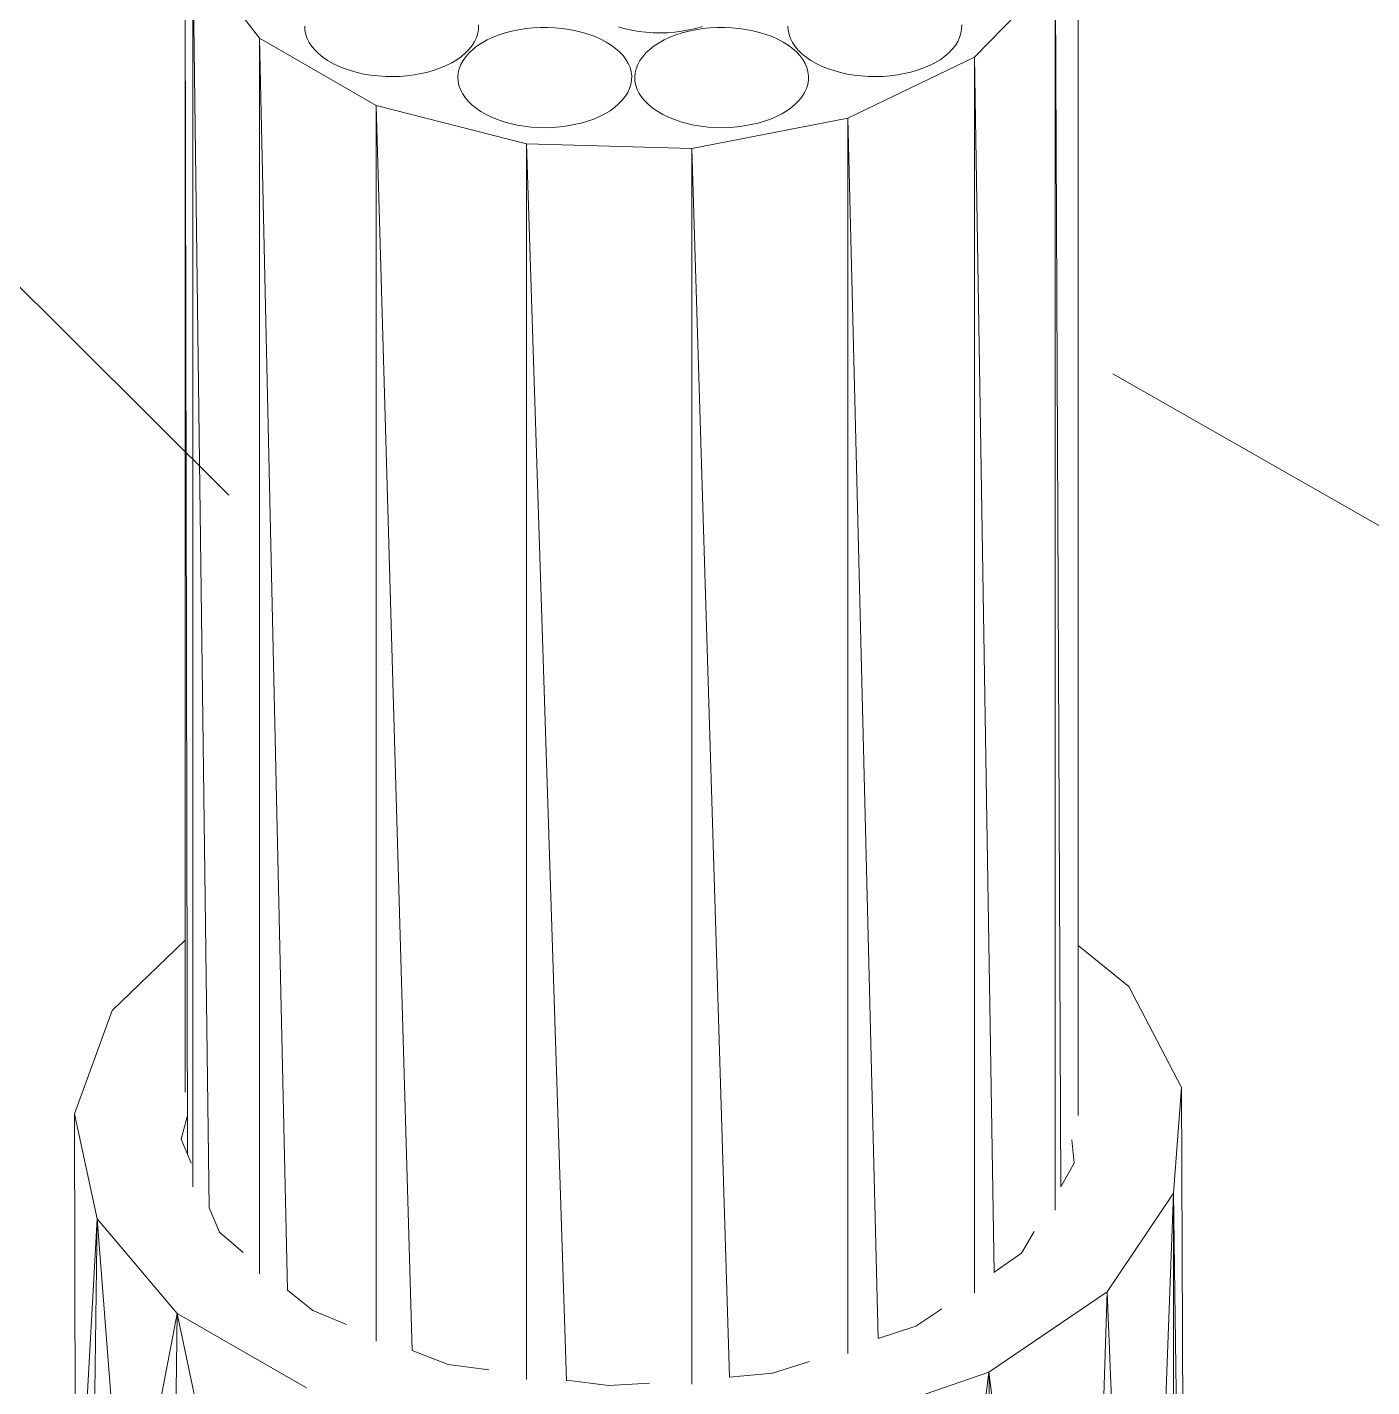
# Model space of a CAD drawing. Header units: inches. Extents: x -7660 to 802, y -193 to 3.
# Drawn here: x 674.913 to 675.994, y -145.942 to -144.848 of the extents above; entities that cross this region are included whole.
import ezdxf

# ---------------------------------------------------------------- set-up
doc = ezdxf.new("R2010")
doc.units = ezdxf.units.IN
doc.header["$MEASUREMENT"] = 0
doc.layers.add('ATE-TXT-1', color=1, linetype='Continuous')
doc.layers.add('ELE-PENA-1', color=1, linetype='Continuous')

msp = doc.modelspace()

# ---------------------------------------------------------------- linework, layer by layer
at = {"layer": 'ATE-TXT-1', "lineweight": 5}
for p, q in [((674.56736, -144.7194), (675.07507, -145.22454)), ((675.78594, -145.12703), (676.73171, -145.66641))]:
    msp.add_line(p, q, dxfattribs=at)
at = {"layer": 'ELE-PENA-1', "color": 8, "linetype": 'Continuous', "lineweight": 5}
for p, q in [((675.03977, -144.71009), (675.03977, -145.70486)), ((675.04166, -145.75463), (675.03977, -144.71009)), ((675.75797, -145.72376), (675.75797, -144.72962)), ((675.09962, -144.85688), (675.04607, -144.78695)), ((675.04607, -144.78695), (675.0593, -145.7981)), ((675.04607, -145.78109), (675.04607, -144.78695)), ((675.7397, -144.80522), (675.67481, -144.872)), ((675.7397, -144.80522), (675.74411, -145.78109)), ((675.7397, -145.79999), (675.7397, -144.80522)), ((675.1362, -144.85042), (675.13609, -144.84706)), ((675.13693, -144.85378), (675.1362, -144.85042)), ((675.27574, -144.84958), (675.27522, -144.85294)), ((675.27574, -144.84958), (675.27585, -144.84622)), ((675.29737, -144.85252), (675.30273, -144.85116)), ((675.30273, -144.85116), (675.30819, -144.85)), ((675.30819, -144.85), (675.31386, -144.84916)), ((675.31386, -144.84916), (675.31963, -144.84853)), ((675.31963, -144.84853), (675.32551, -144.84822)), ((675.32551, -144.84822), (675.33129, -144.84822)), ((675.33129, -144.84822), (675.33717, -144.84843)), ((675.33717, -144.84843), (675.34294, -144.84895)), ((675.34294, -144.84895), (675.34861, -144.84979)), ((675.34861, -144.84979), (675.35418, -144.85084)), ((675.35418, -144.85084), (675.35953, -144.85221)), ((675.39366, -144.84927), (675.3883, -144.8478)), ((675.39912, -144.85053), (675.39366, -144.84927)), ((675.40468, -144.85147), (675.39912, -144.85053)), ((675.41046, -144.8521), (675.40468, -144.85147)), ((675.43944, -144.85126), (675.43377, -144.852)), ((675.445, -144.85021), (675.43944, -144.85126)), ((675.43965, -144.85252), (675.445, -144.85116)), ((675.45046, -144.84895), (675.445, -144.85021)), ((675.445, -144.85116), (675.45046, -144.85)), ((675.45571, -144.84738), (675.45046, -144.84895)), ((675.45046, -144.85), (675.45613, -144.84916)), ((675.45613, -144.84916), (675.46191, -144.84853)), ((675.46191, -144.84853), (675.46768, -144.84822)), ((675.46768, -144.84822), (675.47356, -144.84822)), ((675.47356, -144.84822), (675.47944, -144.84843)), ((675.47944, -144.84843), (675.48522, -144.84895)), ((675.48522, -144.84895), (675.49089, -144.84979)), ((675.49089, -144.84979), (675.49645, -144.85084)), ((675.49645, -144.85084), (675.50181, -144.85221)), ((675.5248, -144.85042), (675.5247, -144.84706)), ((675.52554, -144.85378), (675.5248, -144.85042)), ((675.66435, -144.84958), (675.66382, -144.85294)), ((675.66435, -144.84958), (675.66445, -144.84622)), ((675.1223, -145.86425), (675.09962, -144.85688)), ((675.09962, -144.85688), (675.19349, -144.91106)), ((675.09962, -145.85102), (675.09962, -144.85688)), ((675.13809, -144.85704), (675.13693, -144.85378)), ((675.13966, -144.86029), (675.13809, -144.85704)), ((675.14176, -144.86344), (675.13966, -144.86029)), ((675.2707, -144.86271), (675.26818, -144.86575)), ((675.27259, -144.85956), (675.2707, -144.86271)), ((675.27417, -144.8562), (675.27259, -144.85956)), ((675.27522, -144.85294), (675.27417, -144.8562)), ((675.2748, -144.86313), (675.27868, -144.86061)), ((675.27868, -144.86061), (675.28288, -144.85819)), ((675.28288, -144.85819), (675.2875, -144.85609)), ((675.2875, -144.85609), (675.29233, -144.8542)), ((675.29233, -144.8542), (675.29737, -144.85252)), ((675.35953, -144.85221), (675.36468, -144.85378)), ((675.36468, -144.85378), (675.36961, -144.85557)), ((675.36961, -144.85557), (675.37423, -144.85767)), ((675.37423, -144.85767), (675.37854, -144.85998)), ((675.37854, -144.85998), (675.38253, -144.8625)), ((675.38253, -144.8625), (675.3861, -144.86512)), ((675.41623, -144.85252), (675.41046, -144.8521)), ((675.42211, -144.85263), (675.41623, -144.85252)), ((675.41707, -144.86313), (675.42096, -144.86061)), ((675.42096, -144.86061), (675.42516, -144.85819)), ((675.42799, -144.85242), (675.42211, -144.85263)), ((675.42516, -144.85819), (675.42967, -144.85609)), ((675.43377, -144.852), (675.42799, -144.85242)), ((675.42967, -144.85609), (675.4345, -144.8542)), ((675.4345, -144.8542), (675.43965, -144.85252)), ((675.50181, -144.85221), (675.50695, -144.85378)), ((675.50695, -144.85378), (675.51189, -144.85557)), ((675.51189, -144.85557), (675.51651, -144.85767)), ((675.51651, -144.85767), (675.52081, -144.85998)), ((675.52081, -144.85998), (675.5248, -144.8625)), ((675.5248, -144.8625), (675.52837, -144.86512)), ((675.52669, -144.85704), (675.52554, -144.85378)), ((675.52827, -144.86029), (675.52669, -144.85704)), ((675.53037, -144.86344), (675.52827, -144.86029)), ((675.65931, -144.86271), (675.65679, -144.86575)), ((675.6612, -144.85956), (675.65931, -144.86271)), ((675.66277, -144.8562), (675.6612, -144.85956)), ((675.66382, -144.85294), (675.66277, -144.8562)), ((675.14439, -144.86649), (675.14176, -144.86344)), ((675.14733, -144.86943), (675.14439, -144.86649)), ((675.15069, -144.87216), (675.14733, -144.86943)), ((675.15447, -144.87478), (675.15069, -144.87216)), ((675.26209, -144.87153), (675.25842, -144.87415)), ((675.26535, -144.86869), (675.26209, -144.87153)), ((675.26335, -144.87489), (675.26556, -144.87174)), ((675.26818, -144.86575), (675.26535, -144.86869)), ((675.26556, -144.87174), (675.26829, -144.86869)), ((675.26829, -144.86869), (675.27133, -144.86586)), ((675.27133, -144.86586), (675.2748, -144.86313)), ((675.3861, -144.86512), (675.38925, -144.86796)), ((675.38925, -144.86796), (675.39208, -144.8709)), ((675.39208, -144.8709), (675.39439, -144.87405)), ((675.40563, -144.87489), (675.40783, -144.87174)), ((675.40783, -144.87174), (675.41046, -144.86869)), ((675.41046, -144.86869), (675.41361, -144.86586)), ((675.41361, -144.86586), (675.41707, -144.86313)), ((675.52837, -144.86512), (675.53152, -144.86796)), ((675.53299, -144.86649), (675.53037, -144.86344)), ((675.53152, -144.86796), (675.53425, -144.8709)), ((675.53593, -144.86943), (675.53299, -144.86649)), ((675.53425, -144.8709), (675.53667, -144.87405)), ((675.53929, -144.87216), (675.53593, -144.86943)), ((675.54307, -144.87478), (675.53929, -144.87216)), ((675.67481, -144.872), (675.57275, -144.92114)), ((675.6507, -144.87153), (675.64702, -144.87415)), ((675.65395, -144.86869), (675.6507, -144.87153)), ((675.65679, -144.86575), (675.65395, -144.86869)), ((675.69056, -145.85039), (675.67481, -144.872)), ((675.67481, -145.86677), (675.67481, -144.872)), ((675.15867, -144.8772), (675.15447, -144.87478)), ((675.16308, -144.8793), (675.15867, -144.8772)), ((675.16791, -144.88129), (675.16308, -144.8793)), ((675.17295, -144.88297), (675.16791, -144.88129)), ((675.1782, -144.88444), (675.17295, -144.88297)), ((675.18366, -144.8857), (675.1782, -144.88444)), ((675.235, -144.88413), (675.22965, -144.88539)), ((675.24025, -144.88255), (675.235, -144.88413)), ((675.24519, -144.88077), (675.24025, -144.88255)), ((675.24991, -144.87877), (675.24519, -144.88077)), ((675.25432, -144.87657), (675.24991, -144.87877)), ((675.25842, -144.87415), (675.25432, -144.87657)), ((675.25926, -144.88812), (675.25957, -144.88476)), ((675.25957, -144.88476), (675.26031, -144.8814)), ((675.26031, -144.8814), (675.26157, -144.87804)), ((675.26157, -144.87804), (675.26335, -144.87489)), ((675.39439, -144.87405), (675.39628, -144.8772)), ((675.39628, -144.8772), (675.39765, -144.88056)), ((675.39765, -144.88056), (675.39859, -144.88392)), ((675.39901, -144.88728), (675.39859, -144.88392)), ((675.40143, -144.88812), (675.40174, -144.88476)), ((675.40174, -144.88476), (675.40258, -144.8814)), ((675.40258, -144.8814), (675.40384, -144.87804)), ((675.40384, -144.87804), (675.40563, -144.87489)), ((675.53667, -144.87405), (675.53845, -144.8772)), ((675.53845, -144.8772), (675.53992, -144.88056)), ((675.53992, -144.88056), (675.54076, -144.88392)), ((675.54118, -144.88728), (675.54076, -144.88392)), ((675.54727, -144.8772), (675.54307, -144.87478)), ((675.55168, -144.8793), (675.54727, -144.8772)), ((675.55651, -144.88129), (675.55168, -144.8793)), ((675.56155, -144.88297), (675.55651, -144.88129)), ((675.5668, -144.88444), (675.56155, -144.88297)), ((675.57226, -144.8857), (675.5668, -144.88444)), ((675.62361, -144.88413), (675.61825, -144.88539)), ((675.62886, -144.88255), (675.62361, -144.88413)), ((675.63379, -144.88077), (675.62886, -144.88255)), ((675.63852, -144.87877), (675.63379, -144.88077)), ((675.64293, -144.87657), (675.63852, -144.87877)), ((675.64702, -144.87415), (675.64293, -144.87657)), ((675.18922, -144.88665), (675.18366, -144.8857)), ((675.195, -144.88728), (675.18922, -144.88665)), ((675.20088, -144.8877), (675.195, -144.88728)), ((675.20665, -144.8878), (675.20088, -144.8877)), ((675.21253, -144.88759), (675.20665, -144.8878)), ((675.21831, -144.88717), (675.21253, -144.88759)), ((675.22408, -144.88644), (675.21831, -144.88717)), ((675.22965, -144.88539), (675.22408, -144.88644)), ((675.25947, -144.89148), (675.25926, -144.88812)), ((675.2601, -144.89484), (675.25947, -144.89148)), ((675.26125, -144.89809), (675.2601, -144.89484)), ((675.39838, -144.894), (675.39733, -144.89736)), ((675.39891, -144.89064), (675.39838, -144.894)), ((675.39891, -144.89064), (675.39901, -144.88728)), ((675.40164, -144.89148), (675.40143, -144.88812)), ((675.40237, -144.89484), (675.40164, -144.89148)), ((675.40353, -144.89809), (675.40237, -144.89484)), ((675.54066, -144.894), (675.53961, -144.89736)), ((675.54118, -144.89064), (675.54066, -144.894)), ((675.54118, -144.89064), (675.54118, -144.88728)), ((675.57783, -144.88665), (675.57226, -144.8857)), ((675.5836, -144.88728), (675.57783, -144.88665)), ((675.58948, -144.8877), (675.5836, -144.88728)), ((675.59526, -144.8878), (675.58948, -144.8877)), ((675.60114, -144.88759), (675.59526, -144.8878)), ((675.60691, -144.88717), (675.60114, -144.88759)), ((675.61269, -144.88644), (675.60691, -144.88717)), ((675.61825, -144.88539), (675.61269, -144.88644)), ((675.26293, -144.90135), (675.26125, -144.89809)), ((675.26503, -144.9045), (675.26293, -144.90135)), ((675.26755, -144.90754), (675.26503, -144.9045)), ((675.39387, -144.90376), (675.39145, -144.90681)), ((675.39586, -144.90061), (675.39387, -144.90376)), ((675.39733, -144.89736), (675.39586, -144.90061)), ((675.4051, -144.90135), (675.40353, -144.89809)), ((675.4072, -144.9045), (675.4051, -144.90135)), ((675.40972, -144.90754), (675.4072, -144.9045)), ((675.53604, -144.90376), (675.53362, -144.90681)), ((675.53803, -144.90061), (675.53604, -144.90376)), ((675.53961, -144.89736), (675.53803, -144.90061)), ((675.22247, -145.91276), (675.19349, -144.91106)), ((675.19349, -145.9052), (675.19349, -144.91106)), ((675.19349, -144.91106), (675.31445, -144.94193)), ((675.27049, -144.91048), (675.26755, -144.90754)), ((675.27385, -144.91321), (675.27049, -144.91048)), ((675.27763, -144.91584), (675.27385, -144.91321)), ((675.28183, -144.91825), (675.27763, -144.91584)), ((675.38158, -144.91521), (675.37749, -144.91762)), ((675.38526, -144.91258), (675.38158, -144.91521)), ((675.38851, -144.90975), (675.38526, -144.91258)), ((675.39145, -144.90681), (675.38851, -144.90975)), ((675.41277, -144.91048), (675.40972, -144.90754)), ((675.41613, -144.91321), (675.41277, -144.91048)), ((675.41991, -144.91584), (675.41613, -144.91321)), ((675.42411, -144.91825), (675.41991, -144.91584)), ((675.52375, -144.91521), (675.51976, -144.91762)), ((675.52743, -144.91258), (675.52375, -144.91521)), ((675.53079, -144.90975), (675.52743, -144.91258)), ((675.53362, -144.90681), (675.53079, -144.90975)), ((675.28624, -144.92035), (675.28183, -144.91825)), ((675.29107, -144.92235), (675.28624, -144.92035)), ((675.29611, -144.92403), (675.29107, -144.92235)), ((675.30136, -144.9255), (675.29611, -144.92403)), ((675.30682, -144.92676), (675.30136, -144.9255)), ((675.31249, -144.9277), (675.30682, -144.92676)), ((675.31816, -144.92833), (675.31249, -144.9277)), ((675.32404, -144.92875), (675.31816, -144.92833)), ((675.34147, -144.92823), (675.3357, -144.92865)), ((675.34725, -144.92749), (675.34147, -144.92823)), ((675.35281, -144.92644), (675.34725, -144.92749)), ((675.35827, -144.92518), (675.35281, -144.92644)), ((675.36342, -144.92361), (675.35827, -144.92518)), ((675.36846, -144.92193), (675.36342, -144.92361)), ((675.37308, -144.91983), (675.36846, -144.92193)), ((675.37749, -144.91762), (675.37308, -144.91983)), ((675.42852, -144.92035), (675.42411, -144.91825)), ((675.43335, -144.92235), (675.42852, -144.92035)), ((675.43839, -144.92403), (675.43335, -144.92235)), ((675.44364, -144.9255), (675.43839, -144.92403)), ((675.4491, -144.92676), (675.44364, -144.9255)), ((675.57275, -144.92114), (675.44738, -144.94571)), ((675.45466, -144.9277), (675.4491, -144.92676)), ((675.46044, -144.92833), (675.45466, -144.9277)), ((675.46621, -144.92875), (675.46044, -144.92833)), ((675.48375, -144.92823), (675.47797, -144.92865)), ((675.48942, -144.92749), (675.48375, -144.92823)), ((675.49509, -144.92644), (675.48942, -144.92749)), ((675.50044, -144.92518), (675.49509, -144.92644)), ((675.50569, -144.92361), (675.50044, -144.92518)), ((675.51063, -144.92193), (675.50569, -144.92361)), ((675.51535, -144.91983), (675.51063, -144.92193)), ((675.51976, -144.91762), (675.51535, -144.91983)), ((675.57275, -144.92114), (675.59732, -145.90331)), ((675.57275, -145.91528), (675.57275, -144.92114)), ((675.32982, -144.92886), (675.32404, -144.92875)), ((675.3357, -144.92865), (675.32982, -144.92886)), ((675.47209, -144.92886), (675.46621, -144.92875)), ((675.47797, -144.92865), (675.47209, -144.92886)), ((675.31445, -144.94193), (675.34658, -145.93733)), ((675.31445, -145.93607), (675.31445, -144.94193)), ((675.44738, -144.94571), (675.31445, -144.94193)), ((675.47762, -145.93418), (675.44738, -144.94571)), ((675.44738, -145.93985), (675.44738, -144.94571))]:
    msp.add_line(p, q, dxfattribs=at)
at = {"layer": 'ELE-PENA-1', "linetype": 'Continuous', "lineweight": 5}
for p, q in [((675.03977, -145.58264), (674.98118, -145.63934)), ((675.79892, -145.61981), (675.75797, -145.58705)), ((675.84113, -145.70108), (675.79892, -145.61981)), ((674.98118, -145.63934), (674.95094, -145.7225)), ((675.83483, -145.78613), (675.84113, -145.70108)), ((675.84113, -145.70108), (675.84428, -146.49425)), ((674.95157, -146.12003), (674.95094, -145.7225)), ((674.95094, -145.7225), (674.96921, -145.80692)), ((675.03662, -145.74266), (675.04166, -145.72376)), ((675.04481, -145.76219), (675.03662, -145.74266)), ((675.75482, -145.76219), (675.75293, -145.74329)), ((675.75482, -145.76219), (675.74411, -145.78109)), ((675.78128, -145.86551), (675.83483, -145.78613)), ((675.83483, -145.78613), (675.80711, -146.50811)), ((675.84428, -146.49425), (675.83483, -145.78613)), ((675.83483, -146.50244), (675.83483, -145.78613)), ((675.06749, -145.81763), (675.0593, -145.7981)), ((674.96921, -145.80692), (674.95157, -146.12003)), ((674.9648, -146.10932), (674.96921, -145.80692)), ((675.03347, -145.88315), (674.96921, -145.80692)), ((674.96921, -145.80692), (674.99189, -146.09987)), ((675.08639, -145.83401), (675.06749, -145.81763)), ((675.72269, -145.817), (675.71261, -145.83464)), ((675.71261, -145.83464), (675.69056, -145.84976)), ((675.14246, -145.88063), (675.1223, -145.86425)), ((675.68615, -145.9304), (675.78128, -145.86551)), ((675.78128, -145.86551), (675.76175, -146.50937)), ((675.80711, -146.50811), (675.78128, -145.86551)), ((675.64835, -145.87937), (675.62756, -145.89323)), ((674.99189, -146.09987), (675.03347, -145.88315)), ((675.03347, -145.88315), (675.03032, -146.09987)), ((675.13742, -145.943), (675.03347, -145.88315)), ((675.08324, -146.12003), (675.03347, -145.88315)), ((675.16955, -145.89197), (675.14246, -145.88063)), ((675.62756, -145.89323), (675.59732, -145.90331)), ((675.25145, -145.9241), (675.22247, -145.91276)), ((675.28421, -145.92851), (675.25145, -145.9241)), ((675.54188, -145.92158), (675.51227, -145.93103)), ((675.51227, -145.93103), (675.47762, -145.93418)), ((675.68615, -145.9304), (675.55952, -145.97387)), ((675.68615, -145.9304), (675.61937, -146.4911)), ((675.76175, -146.50937), (675.68615, -145.9304)), ((675.70001, -146.50685), (675.68615, -145.9304)), ((675.3806, -145.94111), (675.34658, -145.9367)), ((675.41336, -145.93922), (675.3806, -145.94111))]:
    msp.add_line(p, q, dxfattribs=at)

doc.saveas('drawing.dxf')
